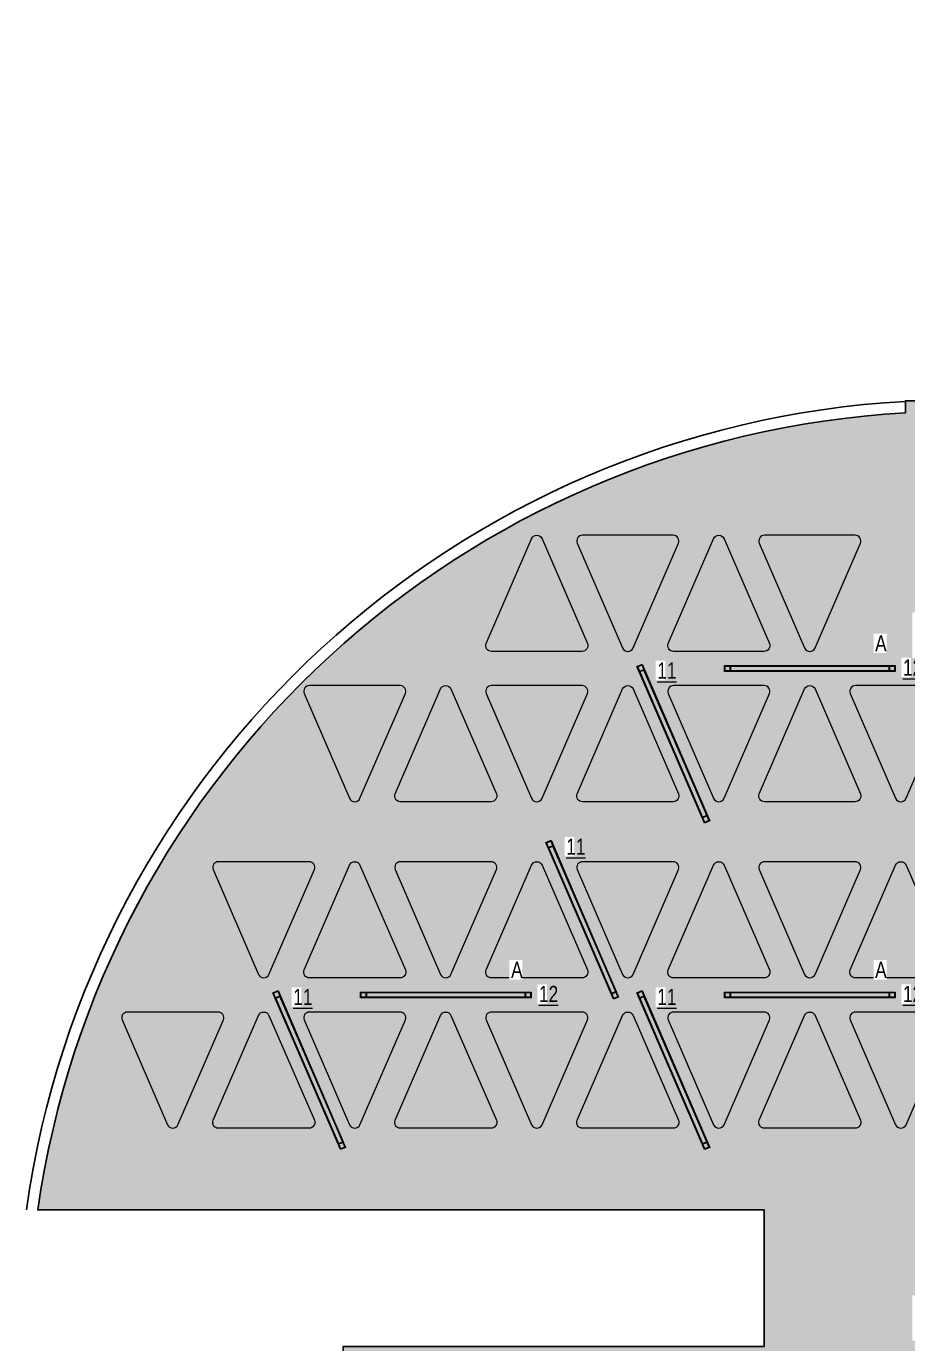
# Model space of a CAD drawing. Header units: millimetres. Extents: x -547274 to 397870, y -45599 to 141350.
# Drawn here: x -214221 to -206474, y 118376 to 129951 of the extents above; entities that cross this region are included whole.
import ezdxf

# ---------------------------------------------------------------- set-up
doc = ezdxf.new("R2010")
doc.units = ezdxf.units.MM
for name, color, linetype, lineweight in [('_ЭОМ_ОБЩ_Освещение_текст тип светильника', 172, 'Continuous', 50), ('_ЭОМ_светильник А', 1, 'Continuous', 35), ('_ЭОМ_светильник Р', 4, 'Continuous', 35), ('АР_Потолки_Штриховка', 252, 'Continuous', 0)]:
    doc.layers.add(name, color=color, linetype=linetype, lineweight=lineweight)
doc.layers.add('RAL 9010', color=7, linetype='Continuous')
for name, color, linetype, lineweight, true_color in [('АР_Потолок_RAL 095 85 40', 7, 'Continuous', 5, 0xddc87a), ('АР_Потолок_RAL 100 70 20', 7, 'Continuous', 5, 0xb3ac85), ('АР_Потолок_Покраска', 7, 'Continuous', 5, 0x007399)]:
    doc.layers.add(name, color=color, linetype=linetype, lineweight=lineweight, true_color=true_color)
doc.styles.add('ГОСТ', font='cad.shx', dxfattribs={"width": 0.8})

# ---------------------------------------------------------------- blocks, each defined once
blk = doc.blocks.new('RVE-PLS5070-1500-P')
at = {"color": 0, "linetype": 'ByBlock', "lineweight": -2, "ltscale": 40}
for points in [[(750, -25), (-750, -25), (-750, 25), (750, 25)], [(745, -20), (-745, -20), (-745, 20), (745, 20)]]:
    blk.add_lwpolyline(points, close=True, dxfattribs=at)

msp = doc.modelspace()

# ---------------------------------------------------------------- hatches: boundary and pattern name
at = {"layer": 'RAL 9010', "ltscale": 100, "true_color": 0xe1be89}
h = msp.add_hatch(color=31, dxfattribs=at)
h.dxf.hatch_style = 1
h.paths.add_polyline_path([(-208979.7954458377, 124488.3865240015, 0.6566107862158973), (-208888.0347751748, 124488.3865240015), (-208489.1833872987, 125409.13706307, 0.5396909000551949), (-208535.0637227501, 125479.011540332), (-209332.7664987392, 125479.011540332, 0.5396909000551949), (-209378.6468339034, 125409.1370635075)])
h = msp.add_hatch(color=31, dxfattribs=at)
h.dxf.hatch_style = 1
h.paths.add_polyline_path([(-211379.7954458377, 123167.635984742, 0.6566107862158973), (-211288.0347751748, 123167.635984742), (-210889.1833872987, 124088.3865238105, 0.5396909000551949), (-210935.0637227501, 124158.2610010725), (-211732.7664987392, 124158.2610010725, 0.5396909000551949), (-211778.6468339034, 124088.386524248)])
h = msp.add_hatch(color=31, dxfattribs=at)
h.dxf.hatch_style = 1
h.paths.add_polyline_path([(-208179.7954458377, 123167.6359848179, 0.6566107862158973), (-208088.0347751748, 123167.6359848179), (-207689.1833873143, 124088.3865238505, 0.5396909000551943), (-207735.063722711, 124158.2610010292), (-208532.7664987784, 124158.2610010292, 0.5396909000551955), (-208578.6468338878, 124088.386524288)])
h = msp.add_hatch(color=31, dxfattribs=at)
h.dxf.hatch_style = 1
h.paths.add_polyline_path([(-210579.7954458377, 121619.9159564102, 0.6566107862158973), (-210488.0347751748, 121619.9159564102), (-210089.1833872987, 122540.6664954787, 0.5396909000551949), (-210135.0637227501, 122610.5409727407), (-210932.7664987392, 122610.5409727407, 0.5396909000551949), (-210978.6468339034, 122540.6664959163)])
h = msp.add_hatch(color=31, dxfattribs=at)
h.dxf.hatch_style = 1
h.paths.add_polyline_path([(-208088.0347751757, 122580.4154496514, 0.6566107861821062), (-208179.7954458368, 122580.4154496514), (-208578.6468339024, 121659.6649102645, 0.5396909000704397), (-208532.7664987392, 121589.7904334379), (-207735.0637227501, 121589.7904334379, 0.539690900070439), (-207689.1833872997, 121659.6649107021)])
h = msp.add_hatch(color=31, dxfattribs=at)
h.dxf.hatch_style = 1
h.paths.add_polyline_path([(-212979.7954458377, 120299.1654171507, 0.6566107862158973), (-212888.0347751747, 120299.1654171507), (-212489.1833872987, 121219.9159562192, 0.5396909000551949), (-212535.0637227501, 121289.7904334812), (-213332.7664987392, 121289.7904334812, 0.5396909000551949), (-213378.6468339033, 121219.9159566568)])
h = msp.add_hatch(color=31, dxfattribs=at)
h.dxf.hatch_style = 1
h.paths.add_polyline_path([(-209779.7954458377, 120299.1654172266, 0.6566107862158973), (-209688.0347751748, 120299.1654172266), (-209289.1833873143, 121219.9159562592, 0.5396909000551943), (-209335.063722711, 121289.7904334379), (-210132.7664987784, 121289.7904334379, 0.5396909000551955), (-210178.6468338878, 121219.9159566968)])
h = msp.add_hatch(color=31, dxfattribs=at)
h.dxf.hatch_style = 1
h.paths.add_polyline_path([(-207778.6468339034, 120338.9143709595, 0.5396909000551949), (-207732.7664987392, 120269.0398941351), (-206935.0637227501, 120269.0398941351, 0.5396909000551949), (-206889.1833872987, 120338.9143713971), (-207288.0347751748, 121259.6649104656, 0.6566107862158973), (-207379.7954458377, 121259.6649104656)])
at = {"layer": 'АР_Потолки_Штриховка', "ltscale": 100, "true_color": 0xf8f6b0}
h = msp.add_hatch(color=51, dxfattribs=at)
h.dxf.hatch_style = 1
h.paths.add_polyline_path([(-208028.9142278807, 124328.2610010292), (-206638.9142278807, 124328.2610010292), (-206638.9142278807, 124288.2610010292), (-208028.9142278807, 124288.2610010292)])
h = msp.add_hatch(color=51, dxfattribs=at)
h.dxf.hatch_style = 1
h.paths.add_polyline_path([(-208239.3340591566, 123018.0866971399), (-208791.8070835249, 124293.5762386705), (-208828.5113510267, 124277.676657119), (-208276.0383266585, 123002.1871154691)])
h = msp.add_hatch(color=51, dxfattribs=at)
h.dxf.hatch_style = 1
h.paths.add_polyline_path([(-209039.3340591566, 121470.3666687919), (-209591.8070835249, 122745.8562103225), (-209628.5113510267, 122729.9566287709), (-209076.0383266585, 121454.4670871211)])
h = msp.add_hatch(color=51, dxfattribs=at)
h.dxf.hatch_style = 1
h.paths.add_polyline_path([(-211439.3340591566, 120149.6161295486), (-211991.8070835249, 121425.1056710792), (-212028.5113510267, 121409.2060895277), (-211476.0383266585, 120133.7165478779)])
h = msp.add_hatch(color=51, dxfattribs=at)
h.dxf.hatch_style = 1
h.paths.add_polyline_path([(-211228.9142278807, 121459.7904334379), (-209838.9142278807, 121459.7904334379), (-209838.9142278807, 121419.7904334379), (-211228.9142278807, 121419.7904334379)])
h = msp.add_hatch(color=51, dxfattribs=at)
h.dxf.hatch_style = 1
h.paths.add_polyline_path([(-208239.3340591566, 120149.6161295486), (-208791.8070835249, 121425.1056710792), (-208828.5113510267, 121409.2060895277), (-208276.0383266585, 120133.7165478779)])
h = msp.add_hatch(color=51, dxfattribs=at)
h.dxf.hatch_style = 1
h.paths.add_polyline_path([(-208028.9142278807, 121459.7904334379), (-206638.9142278807, 121459.7904334379), (-206638.9142278807, 121419.7904334379), (-208028.9142278807, 121419.7904334379)])
at = {"layer": 'АР_Потолок_RAL 095 85 40', "transparency": 33554687}
h = msp.add_hatch(color=256, dxfattribs=at)
h.dxf.hatch_style = 1
h.paths.add_polyline_path([(-209688.0347751757, 125448.8860172426, 0.6566107861821062), (-209779.7954458368, 125448.8860172426), (-210178.6468339024, 124528.1354778558, 0.5396909000704397), (-210132.7664987392, 124458.2610010292), (-209335.0637227501, 124458.2610010292, 0.539690900070439), (-209289.1833872997, 124528.1354782933)])
h = msp.add_hatch(color=256, dxfattribs=at)
h.dxf.hatch_style = 1
h.paths.add_polyline_path([(-206889.1833872987, 125409.13706307, 0.539690900055195), (-206935.0637227501, 125479.011540332), (-207732.7664987392, 125479.011540332, 0.5396909000551948), (-207778.6468339034, 125409.1370635075), (-207379.7954458377, 124488.3865240015, 0.6566107862158973), (-207288.0347751748, 124488.3865240015)])
h = msp.add_hatch(color=256, dxfattribs=at)
h.dxf.hatch_style = 1
h.paths.add_polyline_path([(-210978.6468339034, 123207.3849385508, 0.5396909000551949), (-210932.7664987392, 123137.5104617263), (-210135.0637227501, 123137.5104617263, 0.5396909000551949), (-210089.1833872987, 123207.3849389883), (-210488.0347751748, 124128.1354780568, 0.6566107862158973), (-210579.7954458377, 124128.1354780568)])
h = msp.add_hatch(color=256, dxfattribs=at)
h.dxf.hatch_style = 1
h.paths.add_polyline_path([(-209378.6468339034, 123207.3849385508, 0.5396909000551949), (-209332.7664987392, 123137.5104617263), (-208535.0637227501, 123137.5104617263, 0.5396909000551949), (-208489.1833872987, 123207.3849389883), (-208888.0347751748, 124128.1354780568, 0.6566107862158973), (-208979.7954458377, 124128.1354780568)])
h = msp.add_hatch(color=256, dxfattribs=at)
h.dxf.hatch_style = 1
h.paths.add_polyline_path([(-206932.7664987784, 124158.2610010292, 0.5396909000551953), (-206978.6468338878, 124088.386524288), (-206579.7954458377, 123167.6359848179, 0.6566107862158973), (-206488.0347751748, 123167.6359848179), (-206089.1833873143, 124088.3865238505, 0.5396909000551949), (-206135.063722711, 124158.2610010292)])
h = msp.add_hatch(color=256, dxfattribs=at)
h.dxf.hatch_style = 1
h.paths.add_polyline_path([(-211288.0347751757, 122580.4154496514, 0.6566107861821062), (-211379.7954458368, 122580.4154496514), (-211778.6468339024, 121659.6649102645, 0.5396909000704397), (-211732.7664987392, 121589.7904334379), (-210935.0637227501, 121589.7904334379, 0.539690900070439), (-210889.1833872997, 121659.6649107021)])
h = msp.add_hatch(color=256, dxfattribs=at)
h.dxf.hatch_style = 1
h.paths.add_polyline_path([(-208489.1833872987, 122540.6664954787, 0.539690900055195), (-208535.0637227501, 122610.5409727407), (-209332.7664987392, 122610.5409727407, 0.5396909000551948), (-209378.6468339034, 122540.6664959163), (-208979.7954458377, 121619.9159564102, 0.6566107862158973), (-208888.0347751748, 121619.9159564102)])
h = msp.add_hatch(color=256, dxfattribs=at)
h.dxf.hatch_style = 1
h.paths.add_polyline_path([(-206488.0347751757, 122580.4154496514, 0.6566107861821062), (-206579.7954458368, 122580.4154496514), (-206978.6468339024, 121659.6649102645, 0.5396909000704397), (-206932.7664987392, 121589.7904334379), (-206135.0637227501, 121589.7904334379, 0.539690900070439), (-206089.1833872997, 121659.6649107021)])
h = msp.add_hatch(color=256, dxfattribs=at)
h.dxf.hatch_style = 1
h.paths.add_polyline_path([(-212578.6468339034, 120338.9143709595, 0.5396909000551949), (-212532.7664987392, 120269.0398941351), (-211735.0637227501, 120269.0398941351, 0.5396909000551949), (-211689.1833872987, 120338.9143713971), (-212088.0347751748, 121259.6649104656, 0.6566107862158973), (-212179.7954458377, 121259.6649104656)])
h = msp.add_hatch(color=256, dxfattribs=at)
h.dxf.hatch_style = 1
h.paths.add_polyline_path([(-210978.6468339034, 120338.9143709595, 0.5396909000551949), (-210932.7664987392, 120269.0398941351), (-210135.0637227501, 120269.0398941351, 0.5396909000551949), (-210089.1833872987, 120338.9143713971), (-210488.0347751748, 121259.6649104656, 0.6566107862158973), (-210579.7954458377, 121259.6649104656)])
h = msp.add_hatch(color=256, dxfattribs=at)
h.dxf.hatch_style = 1
h.paths.add_polyline_path([(-208532.7664987784, 121289.7904334379, 0.5396909000551953), (-208578.6468338878, 121219.9159566968), (-208179.7954458377, 120299.1654172266, 0.6566107862158973), (-208088.0347751748, 120299.1654172266), (-207689.1833873143, 121219.9159562592, 0.5396909000551949), (-207735.063722711, 121289.7904334379)])
at = {"layer": 'АР_Потолок_RAL 100 70 20', "transparency": 33554687}
h = msp.add_hatch(color=256, dxfattribs=at)
h.dxf.hatch_style = 1
h.paths.add_polyline_path([(-208088.0347751757, 125448.8860172426, 0.6566107861821062), (-208179.7954458368, 125448.8860172426), (-208578.6468339024, 124528.1354778558, 0.5396909000704397), (-208532.7664987392, 124458.2610010292), (-207735.0637227501, 124458.2610010292, 0.539690900070439), (-207689.1833872997, 124528.1354782933)])
h = msp.add_hatch(color=256, dxfattribs=at)
h.dxf.hatch_style = 1
h.paths.add_polyline_path([(-210132.7664987784, 124158.2610010292, 0.5396909000551953), (-210178.6468338878, 124088.386524288), (-209779.7954458377, 123167.6359848179, 0.6566107862158973), (-209688.0347751748, 123167.6359848179), (-209289.1833873143, 124088.3865238505, 0.5396909000551949), (-209335.063722711, 124158.2610010292)])
h = msp.add_hatch(color=256, dxfattribs=at)
h.dxf.hatch_style = 1
h.paths.add_polyline_path([(-207288.0347751748, 124128.1354780568, 0.6566107862158973), (-207379.7954458377, 124128.1354780568), (-207778.6468339034, 123207.3849385508, 0.5396909000551949), (-207732.7664987392, 123137.5104617263), (-206935.0637227501, 123137.5104617263, 0.5396909000551945), (-206889.1833872987, 123207.3849389883)])
h = msp.add_hatch(color=256, dxfattribs=at)
h.dxf.hatch_style = 1
h.paths.add_polyline_path([(-212179.7954458377, 121619.9159564102, 0.6566107862158973), (-212088.0347751748, 121619.9159564102), (-211689.1833872987, 122540.6664954787, 0.5396909000551949), (-211735.0637227501, 122610.5409727407), (-212532.7664987392, 122610.5409727407, 0.5396909000551949), (-212578.6468339034, 122540.6664959163)])
h = msp.add_hatch(color=256, dxfattribs=at)
h.dxf.hatch_style = 1
h.paths.add_polyline_path([(-209688.0347751757, 122580.4154496514, 0.6566107861821062), (-209779.7954458368, 122580.4154496514), (-210178.6468339024, 121659.6649102645, 0.5396909000704397), (-210132.7664987392, 121589.7904334379), (-209335.0637227501, 121589.7904334379, 0.539690900070439), (-209289.1833872997, 121659.6649107021)])
h = msp.add_hatch(color=256, dxfattribs=at)
h.dxf.hatch_style = 1
h.paths.add_polyline_path([(-207379.7954458377, 121619.9159564102, 0.6566107862158973), (-207288.0347751748, 121619.9159564102), (-206889.1833872987, 122540.6664954787, 0.5396909000551949), (-206935.0637227501, 122610.5409727407), (-207732.7664987392, 122610.5409727407, 0.5396909000551949), (-207778.6468339034, 122540.6664959163)])
h = msp.add_hatch(color=256, dxfattribs=at)
h.dxf.hatch_style = 1
h.paths.add_polyline_path([(-211732.7664987784, 121289.7904334379, 0.5396909000551953), (-211778.6468338878, 121219.9159566968), (-211379.7954458377, 120299.1654172266, 0.6566107862158973), (-211288.0347751748, 120299.1654172266), (-210889.1833873143, 121219.9159562592, 0.5396909000551949), (-210935.063722711, 121289.7904334379)])
h = msp.add_hatch(color=256, dxfattribs=at)
h.dxf.hatch_style = 1
h.paths.add_polyline_path([(-208888.0347751748, 121259.6649104656, 0.6566107862158973), (-208979.7954458377, 121259.6649104656), (-209378.6468339034, 120338.9143709595, 0.5396909000551949), (-209332.7664987392, 120269.0398941351), (-208535.0637227501, 120269.0398941351, 0.5396909000551945), (-208489.1833872987, 120338.9143713971)])
h = msp.add_hatch(color=256, dxfattribs=at)
h.dxf.hatch_style = 1
h.paths.add_polyline_path([(-206579.7954458377, 120299.1654172266, 0.6566107862158973), (-206488.0347751748, 120299.1654172266), (-206089.1833873143, 121219.9159562592, 0.5396909000551943), (-206135.063722711, 121289.7904334379), (-206932.7664987784, 121289.7904334379, 0.5396909000551955), (-206978.6468338878, 121219.9159566968)])
at = {"layer": 'АР_Потолок_Покраска'}
h = msp.add_hatch(dxfattribs=at)
h.set_pattern_fill('CROSS', color=256, scale=25)
h.set_pattern_definition([(0, (-432611.0656996521, 92549.4115464628), (158.75, 158.75), [79.375, -238.125]), (90, (-432571.3781996521, 92509.7240464628), (-158.75, 158.75), [79.375, -238.125])])
h.paths.add_polyline_path([(-206433.9151109831, 124400.6824583525), (-206433.9151109831, 124800.6824583525), (-206033.9151109831, 124800.6824583525), (-206033.9151109831, 124400.6824583525)], flags=16)
h.paths.add_polyline_path([(-200433.9151109831, 124400.6824583525), (-200433.9151109831, 124800.6824583525), (-200033.9151109831, 124800.6824583525), (-200033.9151109831, 124400.6824583525)], flags=16)
h.paths.add_polyline_path([(-206433.9151109831, 118400.6824583525), (-206433.9151109831, 118800.6824583525), (-206033.9151109831, 118800.6824583525), (-206033.9151109831, 118400.6824583525)], flags=16)
edge = h.paths.add_edge_path()
edge.add_line((-205983.9151109831, 129950.6824583525), (-197483.915110983, 129950.6824583525))
edge.add_line((-197483.915110983, 129950.6824583525), (-197483.1900649426, 118520.6640267042))
edge.add_line((-197483.1900649426, 118520.6640267042), (-200033.9151109831, 118520.6564266103))
edge.add_line((-200033.9151109831, 118520.6564266103), (-200033.9151109831, 118800.6824583525))
edge.add_line((-200033.9151109831, 118800.6824583525), (-200433.9151109831, 118800.6824583525))
edge.add_line((-200433.9151109831, 118800.6824583525), (-200433.9151109831, 118520.6531126062))
edge.add_line((-200433.9151109831, 118520.6531126062), (-201293.3921553879, 118520.6497986021))
edge.add_line((-201293.3921553879, 118520.6497986021), (-201293.2989825886, 117094.3733933998))
edge.add_line((-201293.2989825886, 117094.3733933998), (-204022.7342474048, 117094.2608789331))
edge.add_line((-204022.7342474048, 117094.2608789331), (-204022.7342474048, 114793.7791273116))
edge.add_line((-204022.7342474048, 114793.7791273116), (-211435.3543886323, 114793.7791273115))
edge.add_line((-211435.3543886323, 114793.7791273115), (-211435.3543886323, 118350.6824659027))
edge.add_line((-211435.3543886323, 118350.6824659027), (-207733.9151143797, 118350.6824507992))
edge.add_line((-207733.9151143797, 118350.6824507992), (-207733.915109097, 119550.6419287434))
edge.add_line((-207733.915109097, 119550.6419287434), (-214119.8574646678, 119550.6419558881))
edge.add_arc((-206022.6521323181, 118388.7710964927), 8180.139246256448, 93.30267461854822, 171.8343460836003, ccw=False)
edge.add_line((-206493.9151109831, 126555.324181674), (-206493.9151109831, 126660.6824583525))
edge.add_line((-206493.9151109831, 126660.6824583525), (-205983.9151109831, 126660.6824583525))
edge.add_line((-205983.9151109831, 126660.6824583525), (-205983.9151109831, 129950.6824583525))

# ---------------------------------------------------------------- linework, layer by layer
msp.add_lwpolyline([(-205983.9151109831, 129950.6824583525), (-197483.915110983, 129950.6824583525), (-197483.1900649427, 118520.6861477994), (-200033.9151109832, 118520.6785477055), (-200033.9151109831, 118800.6824583525), (-200433.915110983, 118800.6824583525), (-200433.8862909346, 118520.6677784603), (-201273.4255353958, 118520.6644784078), (-201273.3288522422, 117094.2624776802), (-204022.701917002, 117094.1499492618), (-204022.7342474048, 114793.7791273116), (-211435.3543886323, 114793.7791273115), (-211435.3543886323, 118350.6824659027), (-207733.915113852, 118350.6824507992), (-207733.9151096248, 119550.6419409127), (-214119.8574646669, 119550.6419558948, -0.3569058184965107), (-206493.9151109831, 126555.324181674), (-206493.9151109831, 126660.6824583525), (-205983.9151109831, 126660.6824583525)], format="xyb", close=True)
for points in [[(-214220.8637643372, 119550.6419484643, -0.3576257806053452), (-206493.9151109831, 126655.4863933585, -0.3618144935283034)], [(-214119.8574646669, 119550.6419558948, -0.3569431088924203), (-206493.9151109831, 126555.324181674, -0.3618144935283041)]]:
    msp.add_lwpolyline(points, format="xyb")
msp.add_lwpolyline([(-206493.9151109831, 126660.6824583525), (-206493.9151109831, 126555.324181674)])
at = {"layer": 'АР_Потолки_Штриховка', "color": 18, "ltscale": 100, "true_color": 0x000000}
for points in [[(-209289.1833871977, 124528.135478058, -0.5396909000634912), (-209335.0637230055, 124458.2610010292), (-210132.7664989607, 124458.2610010292, -0.5396909000634947), (-210178.6468338148, 124528.135478058), (-209779.7954458372, 125448.8860172416, -0.6566107861974896), (-209688.0347751753, 125448.8860172416), (-209289.1833871977, 124528.135478058)], [(-208489.1833871977, 125409.1370633031, 0.5396909000634912), (-208535.0637230055, 125479.011540332), (-209332.7664989607, 125479.011540332, 0.5396909000634947), (-209378.6468338148, 125409.1370633031), (-208979.7954458372, 124488.3865240003, 0.6566107861974896), (-208888.0347751753, 124488.3865240003), (-208489.1833871977, 125409.1370633031)], [(-207689.1833871977, 124528.135478058, -0.5396909000634912), (-207735.0637230055, 124458.2610010292), (-208532.7664989607, 124458.2610010292, -0.5396909000634947), (-208578.6468338148, 124528.135478058), (-208179.7954458372, 125448.8860172416, -0.6566107861974896), (-208088.0347751753, 125448.8860172416), (-207689.1833871977, 124528.135478058)], [(-206889.1833871977, 125409.1370633031, 0.5396909000634912), (-206935.0637230055, 125479.011540332), (-207732.7664989607, 125479.011540332, 0.5396909000634947), (-207778.6468338148, 125409.1370633031), (-207379.7954458372, 124488.3865240003, 0.6566107861974896), (-207288.0347751753, 124488.3865240003), (-206889.1833871977, 125409.1370633031)], [(-210889.1833871977, 124088.3865240436, 0.5396909000634912), (-210935.0637230055, 124158.2610010725), (-211732.7664989607, 124158.2610010725, 0.5396909000634947), (-211778.6468338148, 124088.3865240436), (-211379.7954458372, 123167.6359847408, 0.6566107861974896), (-211288.0347751753, 123167.6359847408), (-210889.1833871977, 124088.3865240436)], [(-210089.1833871977, 123207.3849387552, -0.5396909000634912), (-210135.0637230055, 123137.5104617263), (-210932.7664989607, 123137.5104617263, -0.5396909000634947), (-210978.6468338148, 123207.3849387552), (-210579.7954458372, 124128.135478058, -0.6566107861974896), (-210488.0347751753, 124128.135478058), (-210089.1833871977, 123207.3849387552)], [(-209289.1833871977, 124088.3865241195, 0.5396909000634912), (-209335.0637230055, 124158.2610010292), (-210132.7664989607, 124158.2610010292, 0.5396909000634947), (-210178.6468338148, 124088.3865241195), (-209779.7954458372, 123167.6359848167, 0.6566107861974896), (-209688.0347751753, 123167.6359848167), (-209289.1833871977, 124088.3865241195)], [(-208489.1833871977, 123207.3849387552, -0.5396909000634912), (-208535.0637230055, 123137.5104617263), (-209332.7664989607, 123137.5104617263, -0.5396909000634947), (-209378.6468338148, 123207.3849387552), (-208979.7954458372, 124128.135478058, -0.6566107861974896), (-208888.0347751753, 124128.135478058), (-208489.1833871977, 123207.3849387552)], [(-207689.1833871977, 124088.3865241195, 0.5396909000634912), (-207735.0637230055, 124158.2610010292), (-208532.7664989607, 124158.2610010292, 0.5396909000634947), (-208578.6468338148, 124088.3865241195), (-208179.7954458372, 123167.6359848167, 0.6566107861974896), (-208088.0347751753, 123167.6359848167), (-207689.1833871977, 124088.3865241195)], [(-206889.1833871977, 123207.3849387552, -0.5396909000634912), (-206935.0637230055, 123137.5104617263), (-207732.7664989607, 123137.5104617263, -0.5396909000634947), (-207778.6468338148, 123207.3849387552), (-207379.7954458372, 124128.135478058, -0.6566107861974896), (-207288.0347751753, 124128.135478058), (-206889.1833871977, 123207.3849387552)], [(-206089.1833871977, 124088.3865241195, 0.5396909000634912), (-206135.0637230055, 124158.2610010292), (-206932.7664989607, 124158.2610010292, 0.5396909000634947), (-206978.6468338148, 124088.3865241195), (-206579.7954458372, 123167.6359848167, 0.6566107861974896), (-206488.0347751753, 123167.6359848167), (-206089.1833871977, 124088.3865241195)], [(-211689.1833871977, 122540.6664957119, 0.5396909000634912), (-211735.0637230055, 122610.5409727407), (-212532.7664989607, 122610.5409727407, 0.5396909000634947), (-212578.6468338148, 122540.6664957119), (-212179.7954458372, 121619.9159564091, 0.6566107861974896), (-212088.0347751753, 121619.9159564091), (-211689.1833871977, 122540.6664957119)], [(-210889.1833871977, 121659.6649104668, -0.5396909000634912), (-210935.0637230055, 121589.7904334379), (-211732.7664989607, 121589.7904334379, -0.5396909000634947), (-211778.6468338148, 121659.6649104668), (-211379.7954458372, 122580.4154496504, -0.6566107861974896), (-211288.0347751753, 122580.4154496504), (-210889.1833871977, 121659.6649104668)], [(-210089.1833871977, 122540.6664957119, 0.5396909000634912), (-210135.0637230055, 122610.5409727407), (-210932.7664989607, 122610.5409727407, 0.5396909000634947), (-210978.6468338148, 122540.6664957119), (-210579.7954458372, 121619.9159564091, 0.6566107861974896), (-210488.0347751753, 121619.9159564091), (-210089.1833871977, 122540.6664957119)], [(-209289.1833871977, 121659.6649104668, -0.5396909000634912), (-209335.0637230055, 121589.7904334379), (-210132.7664989607, 121589.7904334379, -0.5396909000634947), (-210178.6468338148, 121659.6649104668), (-209779.7954458372, 122580.4154496504, -0.6566107861974896), (-209688.0347751753, 122580.4154496504), (-209289.1833871977, 121659.6649104668)], [(-208489.1833871977, 122540.6664957119, 0.5396909000634912), (-208535.0637230055, 122610.5409727407), (-209332.7664989607, 122610.5409727407, 0.5396909000634947), (-209378.6468338148, 122540.6664957119), (-208979.7954458372, 121619.9159564091, 0.6566107861974896), (-208888.0347751753, 121619.9159564091), (-208489.1833871977, 122540.6664957119)], [(-207689.1833871977, 121659.6649104668, -0.5396909000634912), (-207735.0637230055, 121589.7904334379), (-208532.7664989607, 121589.7904334379, -0.5396909000634947), (-208578.6468338148, 121659.6649104668), (-208179.7954458372, 122580.4154496504, -0.6566107861974896), (-208088.0347751753, 122580.4154496504), (-207689.1833871977, 121659.6649104668)], [(-206889.1833871977, 122540.6664957119, 0.5396909000634912), (-206935.0637230055, 122610.5409727407), (-207732.7664989607, 122610.5409727407, 0.5396909000634947), (-207778.6468338148, 122540.6664957119), (-207379.7954458372, 121619.9159564091, 0.6566107861974896), (-207288.0347751753, 121619.9159564091), (-206889.1833871977, 122540.6664957119)], [(-206089.1833871977, 121659.6649104668, -0.5396909000634912), (-206135.0637230055, 121589.7904334379), (-206932.7664989607, 121589.7904334379, -0.5396909000634947), (-206978.6468338148, 121659.6649104668), (-206579.7954458372, 122580.4154496504, -0.6566107861974896), (-206488.0347751753, 122580.4154496504), (-206089.1833871977, 121659.6649104668)], [(-212489.1833871977, 121219.9159564524, 0.5396909000634912), (-212535.0637230055, 121289.7904334812), (-213332.7664989607, 121289.7904334812, 0.5396909000634947), (-213378.6468338148, 121219.9159564524), (-212979.7954458372, 120299.1654171496, 0.6566107861974896), (-212888.0347751753, 120299.1654171496), (-212489.1833871977, 121219.9159564524)], [(-211689.1833871977, 120338.9143711639, -0.5396909000634912), (-211735.0637230055, 120269.0398941351), (-212532.7664989607, 120269.0398941351, -0.5396909000634947), (-212578.6468338148, 120338.9143711639), (-212179.7954458372, 121259.6649104668, -0.6566107861974896), (-212088.0347751753, 121259.6649104668), (-211689.1833871977, 120338.9143711639)], [(-210889.1833871977, 121219.9159565283, 0.5396909000634912), (-210935.0637230055, 121289.7904334379), (-211732.7664989607, 121289.7904334379, 0.5396909000634947), (-211778.6468338148, 121219.9159565283), (-211379.7954458372, 120299.1654172254, 0.6566107861974896), (-211288.0347751753, 120299.1654172254), (-210889.1833871977, 121219.9159565283)], [(-210089.1833871977, 120338.9143711639, -0.5396909000634912), (-210135.0637230055, 120269.0398941351), (-210932.7664989607, 120269.0398941351, -0.5396909000634947), (-210978.6468338148, 120338.9143711639), (-210579.7954458372, 121259.6649104668, -0.6566107861974896), (-210488.0347751753, 121259.6649104668), (-210089.1833871977, 120338.9143711639)], [(-209289.1833871977, 121219.9159565283, 0.5396909000634912), (-209335.0637230055, 121289.7904334379), (-210132.7664989607, 121289.7904334379, 0.5396909000634947), (-210178.6468338148, 121219.9159565283), (-209779.7954458372, 120299.1654172254, 0.6566107861974896), (-209688.0347751753, 120299.1654172254), (-209289.1833871977, 121219.9159565283)], [(-208489.1833871977, 120338.9143711639, -0.5396909000634912), (-208535.0637230055, 120269.0398941351), (-209332.7664989607, 120269.0398941351, -0.5396909000634947), (-209378.6468338148, 120338.9143711639), (-208979.7954458372, 121259.6649104668, -0.6566107861974896), (-208888.0347751753, 121259.6649104668), (-208489.1833871977, 120338.9143711639)], [(-207689.1833871977, 121219.9159565283, 0.5396909000634912), (-207735.0637230055, 121289.7904334379), (-208532.7664989607, 121289.7904334379, 0.5396909000634947), (-208578.6468338148, 121219.9159565283), (-208179.7954458372, 120299.1654172254, 0.6566107861974896), (-208088.0347751753, 120299.1654172254), (-207689.1833871977, 121219.9159565283)], [(-206889.1833871977, 120338.9143711639, -0.5396909000634912), (-206935.0637230055, 120269.0398941351), (-207732.7664989607, 120269.0398941351, -0.5396909000634947), (-207778.6468338148, 120338.9143711639), (-207379.7954458372, 121259.6649104668, -0.6566107861974896), (-207288.0347751753, 121259.6649104668), (-206889.1833871977, 120338.9143711639)], [(-206089.1833871977, 121219.9159565283, 0.5396909000634912), (-206135.0637230055, 121289.7904334379), (-206932.7664989607, 121289.7904334379, 0.5396909000634947), (-206978.6468338148, 121219.9159565283), (-206579.7954458372, 120299.1654172254, 0.6566107861974896), (-206488.0347751753, 120299.1654172254), (-206089.1833871977, 121219.9159565283)]]:
    msp.add_lwpolyline(points, format="xyb", dxfattribs=at)
at = {"layer": 'АР_Потолки_Штриховка', "color": 18, "lineweight": 18, "ltscale": 100, "true_color": 0x000000}
for points in [[(-209289.1833871977, 124528.135478058, -0.5396909000634912), (-209335.0637230055, 124458.2610010291), (-210132.7664989607, 124458.2610010291, -0.5396909000634947), (-210178.6468338148, 124528.135478058), (-209779.7954458372, 125448.8860172416, -0.6566107861974896), (-209688.0347751753, 125448.8860172416), (-209289.1833871977, 124528.135478058)], [(-208489.1833871977, 125409.1370633031, 0.5396909000634912), (-208535.0637230055, 125479.011540332), (-209332.7664989607, 125479.011540332, 0.5396909000634947), (-209378.6468338148, 125409.1370633031), (-208979.7954458372, 124488.3865240003, 0.6566107861974896), (-208888.0347751753, 124488.3865240003), (-208489.1833871977, 125409.1370633031)], [(-207689.1833871977, 124528.135478058, -0.5396909000634912), (-207735.0637230055, 124458.2610010291), (-208532.7664989607, 124458.2610010291, -0.5396909000634947), (-208578.6468338148, 124528.135478058), (-208179.7954458372, 125448.8860172416, -0.6566107861974896), (-208088.0347751753, 125448.8860172416), (-207689.1833871977, 124528.135478058)], [(-206889.1833871977, 125409.1370633031, 0.5396909000634912), (-206935.0637230055, 125479.011540332), (-207732.7664989607, 125479.011540332, 0.5396909000634947), (-207778.6468338148, 125409.1370633031), (-207379.7954458372, 124488.3865240003, 0.6566107861974896), (-207288.0347751753, 124488.3865240003), (-206889.1833871977, 125409.1370633031)], [(-210889.1833871977, 124088.3865240436, 0.5396909000634912), (-210935.0637230055, 124158.2610010724), (-211732.7664989607, 124158.2610010724, 0.5396909000634947), (-211778.6468338148, 124088.3865240436), (-211379.7954458372, 123167.6359847408, 0.6566107861974896), (-211288.0347751753, 123167.6359847408), (-210889.1833871977, 124088.3865240436)], [(-210089.1833871977, 123207.3849387552, -0.5396909000634912), (-210135.0637230055, 123137.5104617263), (-210932.7664989607, 123137.5104617263, -0.5396909000634947), (-210978.6468338148, 123207.3849387552), (-210579.7954458372, 124128.135478058, -0.6566107861974896), (-210488.0347751753, 124128.135478058), (-210089.1833871977, 123207.3849387552)], [(-209289.1833871977, 124088.3865241195, 0.5396909000634912), (-209335.0637230055, 124158.2610010291), (-210132.7664989607, 124158.2610010291, 0.5396909000634947), (-210178.6468338148, 124088.3865241195), (-209779.7954458372, 123167.6359848167, 0.6566107861974896), (-209688.0347751753, 123167.6359848167), (-209289.1833871977, 124088.3865241195)], [(-208489.1833871977, 123207.3849387552, -0.5396909000634912), (-208535.0637230055, 123137.5104617263), (-209332.7664989607, 123137.5104617263, -0.5396909000634947), (-209378.6468338148, 123207.3849387552), (-208979.7954458372, 124128.135478058, -0.6566107861974896), (-208888.0347751753, 124128.135478058), (-208489.1833871977, 123207.3849387552)], [(-207689.1833871977, 124088.3865241195, 0.5396909000634912), (-207735.0637230055, 124158.2610010291), (-208532.7664989607, 124158.2610010291, 0.5396909000634947), (-208578.6468338148, 124088.3865241195), (-208179.7954458372, 123167.6359848167, 0.6566107861974896), (-208088.0347751753, 123167.6359848167), (-207689.1833871977, 124088.3865241195)], [(-206889.1833871977, 123207.3849387552, -0.5396909000634912), (-206935.0637230055, 123137.5104617263), (-207732.7664989607, 123137.5104617263, -0.5396909000634947), (-207778.6468338148, 123207.3849387552), (-207379.7954458372, 124128.135478058, -0.6566107861974896), (-207288.0347751753, 124128.135478058), (-206889.1833871977, 123207.3849387552)], [(-206089.1833871977, 124088.3865241195, 0.5396909000634912), (-206135.0637230055, 124158.2610010291), (-206932.7664989607, 124158.2610010291, 0.5396909000634947), (-206978.6468338148, 124088.3865241195), (-206579.7954458372, 123167.6359848167, 0.6566107861974896), (-206488.0347751753, 123167.6359848167), (-206089.1833871977, 124088.3865241195)], [(-211689.1833871977, 122540.6664957119, 0.5396909000634912), (-211735.0637230055, 122610.5409727407), (-212532.7664989607, 122610.5409727407, 0.5396909000634947), (-212578.6468338148, 122540.6664957119), (-212179.7954458372, 121619.915956409, 0.6566107861974896), (-212088.0347751753, 121619.915956409), (-211689.1833871977, 122540.6664957119)], [(-210889.1833871977, 121659.6649104667, -0.5396909000634912), (-210935.0637230055, 121589.7904334379), (-211732.7664989607, 121589.7904334379, -0.5396909000634947), (-211778.6468338148, 121659.6649104667), (-211379.7954458372, 122580.4154496503, -0.6566107861974896), (-211288.0347751753, 122580.4154496503), (-210889.1833871977, 121659.6649104667)], [(-210089.1833871977, 122540.6664957119, 0.5396909000634912), (-210135.0637230055, 122610.5409727407), (-210932.7664989607, 122610.5409727407, 0.5396909000634947), (-210978.6468338148, 122540.6664957119), (-210579.7954458372, 121619.915956409, 0.6566107861974896), (-210488.0347751753, 121619.915956409), (-210089.1833871977, 122540.6664957119)], [(-209289.1833871977, 121659.6649104667, -0.5396909000634912), (-209335.0637230055, 121589.7904334379), (-210132.7664989607, 121589.7904334379, -0.5396909000634947), (-210178.6468338148, 121659.6649104667), (-209779.7954458372, 122580.4154496503, -0.6566107861974896), (-209688.0347751753, 122580.4154496503), (-209289.1833871977, 121659.6649104667)], [(-208489.1833871977, 122540.6664957119, 0.5396909000634912), (-208535.0637230055, 122610.5409727407), (-209332.7664989607, 122610.5409727407, 0.5396909000634947), (-209378.6468338148, 122540.6664957119), (-208979.7954458372, 121619.915956409, 0.6566107861974896), (-208888.0347751753, 121619.915956409), (-208489.1833871977, 122540.6664957119)], [(-207689.1833871977, 121659.6649104667, -0.5396909000634912), (-207735.0637230055, 121589.7904334379), (-208532.7664989607, 121589.7904334379, -0.5396909000634947), (-208578.6468338148, 121659.6649104667), (-208179.7954458372, 122580.4154496503, -0.6566107861974896), (-208088.0347751753, 122580.4154496503), (-207689.1833871977, 121659.6649104667)], [(-206889.1833871977, 122540.6664957119, 0.5396909000634912), (-206935.0637230055, 122610.5409727407), (-207732.7664989607, 122610.5409727407, 0.5396909000634947), (-207778.6468338148, 122540.6664957119), (-207379.7954458372, 121619.915956409, 0.6566107861974896), (-207288.0347751753, 121619.915956409), (-206889.1833871977, 122540.6664957119)], [(-206089.1833871977, 121659.6649104667, -0.5396909000634912), (-206135.0637230055, 121589.7904334379), (-206932.7664989607, 121589.7904334379, -0.5396909000634947), (-206978.6468338148, 121659.6649104667), (-206579.7954458372, 122580.4154496503, -0.6566107861974896), (-206488.0347751753, 122580.4154496503), (-206089.1833871977, 121659.6649104667)], [(-212489.1833871977, 121219.9159564523, 0.5396909000634912), (-212535.0637230055, 121289.7904334812), (-213332.7664989607, 121289.7904334812, 0.5396909000634947), (-213378.6468338148, 121219.9159564523), (-212979.7954458372, 120299.1654171495, 0.6566107861974896), (-212888.0347751753, 120299.1654171495), (-212489.1833871977, 121219.9159564523)], [(-211689.1833871977, 120338.9143711639, -0.5396909000634912), (-211735.0637230055, 120269.0398941351), (-212532.7664989607, 120269.0398941351, -0.5396909000634947), (-212578.6468338148, 120338.9143711639), (-212179.7954458372, 121259.6649104667, -0.6566107861974896), (-212088.0347751753, 121259.6649104667), (-211689.1833871977, 120338.9143711639)], [(-210889.1833871977, 121219.9159565282, 0.5396909000634912), (-210935.0637230055, 121289.7904334379), (-211732.7664989607, 121289.7904334379, 0.5396909000634947), (-211778.6468338148, 121219.9159565282), (-211379.7954458372, 120299.1654172254, 0.6566107861974896), (-211288.0347751753, 120299.1654172254), (-210889.1833871977, 121219.9159565282)], [(-210089.1833871977, 120338.9143711639, -0.5396909000634912), (-210135.0637230055, 120269.0398941351), (-210932.7664989607, 120269.0398941351, -0.5396909000634947), (-210978.6468338148, 120338.9143711639), (-210579.7954458372, 121259.6649104667, -0.6566107861974896), (-210488.0347751753, 121259.6649104667), (-210089.1833871977, 120338.9143711639)], [(-209289.1833871977, 121219.9159565282, 0.5396909000634912), (-209335.0637230055, 121289.7904334379), (-210132.7664989607, 121289.7904334379, 0.5396909000634947), (-210178.6468338148, 121219.9159565282), (-209779.7954458372, 120299.1654172254, 0.6566107861974896), (-209688.0347751753, 120299.1654172254), (-209289.1833871977, 121219.9159565282)], [(-208489.1833871977, 120338.9143711639, -0.5396909000634912), (-208535.0637230055, 120269.0398941351), (-209332.7664989607, 120269.0398941351, -0.5396909000634947), (-209378.6468338148, 120338.9143711639), (-208979.7954458372, 121259.6649104667, -0.6566107861974896), (-208888.0347751753, 121259.6649104667), (-208489.1833871977, 120338.9143711639)], [(-207689.1833871977, 121219.9159565282, 0.5396909000634912), (-207735.0637230055, 121289.7904334379), (-208532.7664989607, 121289.7904334379, 0.5396909000634947), (-208578.6468338148, 121219.9159565282), (-208179.7954458372, 120299.1654172254, 0.6566107861974896), (-208088.0347751753, 120299.1654172254), (-207689.1833871977, 121219.9159565282)], [(-206889.1833871977, 120338.9143711639, -0.5396909000634912), (-206935.0637230055, 120269.0398941351), (-207732.7664989607, 120269.0398941351, -0.5396909000634947), (-207778.6468338148, 120338.9143711639), (-207379.7954458372, 121259.6649104667, -0.6566107861974896), (-207288.0347751753, 121259.6649104667), (-206889.1833871977, 120338.9143711639)], [(-206089.1833871977, 121219.9159565282, 0.5396909000634912), (-206135.0637230055, 121289.7904334379), (-206932.7664989607, 121289.7904334379, 0.5396909000634947), (-206978.6468338148, 121219.9159565282), (-206579.7954458372, 120299.1654172254, 0.6566107861974896), (-206488.0347751753, 120299.1654172254), (-206089.1833871977, 121219.9159565282)]]:
    msp.add_lwpolyline(points, format="xyb", dxfattribs=at)
at = {"layer": 'АР_Потолки_Штриховка', "color": 18, "ltscale": 100, "true_color": 0x000000}
for points in [[(-208033.9142278807, 124333.2610010292), (-206633.9142278807, 124333.2610010292), (-206633.9142278807, 124283.2610010292), (-208033.9142278807, 124283.2610010292)], [(-208028.9142278807, 124328.2610010292), (-206638.9142278807, 124328.2610010292), (-206638.9142278807, 124288.2610010292), (-208028.9142278807, 124288.2610010292)], [(-208232.7398590223, 123015.4942199375), (-208789.2064975874, 124300.1517199661), (-208835.0868324415, 124280.2772429372), (-208278.6201938765, 122995.6197429086)], [(-208239.3153404371, 123018.0948057558), (-208791.8070835249, 124293.5762386705), (-208828.5113510267, 124277.676657119), (-208276.019607939, 123002.1952242042)], [(-209032.7398590223, 121467.7741915894), (-209589.2064975874, 122752.4316916181), (-209635.0868324415, 122732.5572145892), (-209078.6201938765, 121447.8997145606)], [(-209039.3153404371, 121470.3747774077), (-209591.8070835249, 122745.8562103225), (-209628.5113510267, 122729.9566287709), (-209076.019607939, 121454.4751958562)], [(-211432.7398590223, 120147.0236523462), (-211989.2064975874, 121431.6811523748), (-212035.0868324415, 121411.806675346), (-211478.6201938765, 120127.1491753174)], [(-211439.3153404371, 120149.6242381645), (-211991.8070835249, 121425.1056710792), (-212028.5113510267, 121409.2060895277), (-211476.019607939, 120133.724656613)], [(-211233.9142278807, 121464.7904334379), (-209833.9142278807, 121464.7904334379), (-209833.9142278807, 121414.7904334379), (-211233.9142278807, 121414.7904334379)], [(-211228.9142278807, 121459.7904334379), (-209838.9142278807, 121459.7904334379), (-209838.9142278807, 121419.7904334379), (-211228.9142278807, 121419.7904334379)], [(-208232.7398590223, 120147.0236523462), (-208789.2064975874, 121431.6811523748), (-208835.0868324415, 121411.806675346), (-208278.6201938765, 120127.1491753174)], [(-208239.3153404371, 120149.6242381645), (-208791.8070835249, 121425.1056710792), (-208828.5113510267, 121409.2060895277), (-208276.019607939, 120133.724656613)], [(-208033.9142278807, 121464.7904334379), (-206633.9142278807, 121464.7904334379), (-206633.9142278807, 121414.7904334379), (-208033.9142278807, 121414.7904334379)], [(-208028.9142278807, 121459.7904334379), (-206638.9142278807, 121459.7904334379), (-206638.9142278807, 121419.7904334379), (-208028.9142278807, 121419.7904334379)]]:
    msp.add_lwpolyline(points, close=True, dxfattribs=at)
at = {"layer": 'АР_Потолки_Штриховка', "color": 18, "lineweight": 18, "ltscale": 100, "true_color": 0x000000}
for points in [[(-208033.9142278807, 124333.2610010291), (-206633.9142278807, 124333.2610010291), (-206633.9142278807, 124283.2610010291), (-208033.9142278807, 124283.2610010291)], [(-208028.9142278807, 124328.2610010291), (-206638.9142278807, 124328.2610010291), (-206638.9142278807, 124288.2610010291), (-208028.9142278807, 124288.2610010291)], [(-208232.7398590223, 123015.4942199374), (-208789.2064975874, 124300.1517199661), (-208835.0868324415, 124280.2772429372), (-208278.6201938764, 122995.6197429086)], [(-208239.3153404371, 123018.0948057557), (-208791.8070835249, 124293.5762386705), (-208828.5113510267, 124277.6766571189), (-208276.0196079389, 123002.1952242042)], [(-209032.7398590223, 121467.7741915894), (-209589.2064975874, 122752.431691618), (-209635.0868324415, 122732.5572145892), (-209078.6201938764, 121447.8997145606)], [(-209039.3153404371, 121470.3747774077), (-209591.8070835249, 122745.8562103224), (-209628.5113510267, 122729.9566287709), (-209076.0196079389, 121454.4751958562)], [(-211432.7398590223, 120147.0236523462), (-211989.2064975874, 121431.6811523748), (-212035.0868324415, 121411.806675346), (-211478.6201938764, 120127.1491753173)], [(-211439.3153404371, 120149.6242381645), (-211991.8070835249, 121425.1056710792), (-212028.5113510267, 121409.2060895277), (-211476.0196079389, 120133.7246566129)], [(-211233.9142278807, 121464.7904334379), (-209833.9142278807, 121464.7904334379), (-209833.9142278807, 121414.7904334379), (-211233.9142278807, 121414.7904334379)], [(-211228.9142278807, 121459.7904334379), (-209838.9142278807, 121459.7904334379), (-209838.9142278807, 121419.7904334379), (-211228.9142278807, 121419.7904334379)], [(-208232.7398590223, 120147.0236523462), (-208789.2064975874, 121431.6811523748), (-208835.0868324415, 121411.806675346), (-208278.6201938764, 120127.1491753173)], [(-208239.3153404371, 120149.6242381645), (-208791.8070835249, 121425.1056710792), (-208828.5113510267, 121409.2060895277), (-208276.0196079389, 120133.7246566129)], [(-208033.9142278807, 121464.7904334379), (-206633.9142278807, 121464.7904334379), (-206633.9142278807, 121414.7904334379), (-208033.9142278807, 121414.7904334379)], [(-208028.9142278807, 121459.7904334379), (-206638.9142278807, 121459.7904334379), (-206638.9142278807, 121419.7904334379), (-208028.9142278807, 121419.7904334379)]]:
    msp.add_lwpolyline(points, close=True, dxfattribs=at)

# ---------------------------------------------------------------- block references
at = {"layer": '_ЭОМ_светильник Р', "color": 18, "lineweight": 18, "ltscale": 100, "true_color": 0x000000, "rotation": 293.3109098092323}
for p in [(-208533.9133457319, 123647.8857314373), (-211733.9133457319, 120779.4151638461), (-208533.913345732, 120779.4151638461)]:
    msp.add_blockref('RVE-PLS5070-1500-P', p, dxfattribs=at)

# ---------------------------------------------------------------- next in the draw order: texts
at = {"layer": '_ЭОМ_ОБЩ_Освещение_текст тип светильника', "color": 18, "lineweight": 18, "ltscale": 40, "true_color": 0x000000, "char_height": 142.1875, "width": 55.871829552576, "attachment_point": 1, "style": 'ГОСТ', "bg_fill": 3, "box_fill_scale": 1.1, "bg_fill_color": 256, "bg_fill_transparency": 0}
for s, insert in [('{\\L11}', (-208674.7422085098, 124361.4621963064)), ('{\\L12}', (-206514.9123029934, 124387.7509010143)), ('{\\L11}', (-211874.7422085098, 121492.9916287151)), ('{\\L12}', (-209714.9123029934, 121519.280333423)), ('{\\L11}', (-208674.7422085099, 121492.9916287151)), ('{\\L12}', (-206514.9123029934, 121519.280333423))]:
    msp.add_mtext(s, dxfattribs=dict(at, insert=insert))
at = {"layer": '_ЭОМ_светильник А', "color": 18, "lineweight": 18, "ltscale": 100, "true_color": 0x000000, "char_height": 142.1875, "width": 86.04374658316377, "attachment_point": 1, "style": 'ГОСТ', "bg_fill": 3, "box_fill_scale": 1.1, "bg_fill_color": 256, "bg_fill_transparency": 0}
for insert in [(-206759.7610195655, 124600.2431342263), (-209959.7610195655, 121731.772566635), (-206759.7610195655, 121731.772566635)]:
    msp.add_mtext('А', dxfattribs=dict(at, insert=insert))

# ---------------------------------------------------------------- next in the draw order: block references
at = {"layer": '_ЭОМ_светильник А', "color": 18, "lineweight": 18, "ltscale": 100, "true_color": 0x000000, "rotation": 180}
for p in [(-207333.9142278807, 124308.2610010291), (-210533.9142278807, 121439.7904334379), (-207333.9142278807, 121439.7904334379)]:
    msp.add_blockref('RVE-PLS5070-1500-P', p, dxfattribs=at)
at = {"layer": '_ЭОМ_светильник Р', "color": 18, "lineweight": 18, "ltscale": 100, "true_color": 0x000000, "rotation": 293.3109098092323}
msp.add_blockref('RVE-PLS5070-1500-P', (-209333.9133457319, 122100.1657030893), dxfattribs=at)

# ---------------------------------------------------------------- next in the draw order: texts
at = {"layer": '_ЭОМ_ОБЩ_Освещение_текст тип светильника', "color": 18, "lineweight": 18, "ltscale": 40, "true_color": 0x000000, "insert": (-209474.7422085098, 122813.7421679583), "char_height": 142.1875, "width": 55.871829552576, "attachment_point": 1, "style": 'ГОСТ', "bg_fill": 3, "box_fill_scale": 1.1, "bg_fill_color": 256, "bg_fill_transparency": 0}
msp.add_mtext('{\\L11}', dxfattribs=at)

doc.saveas('drawing.dxf')
